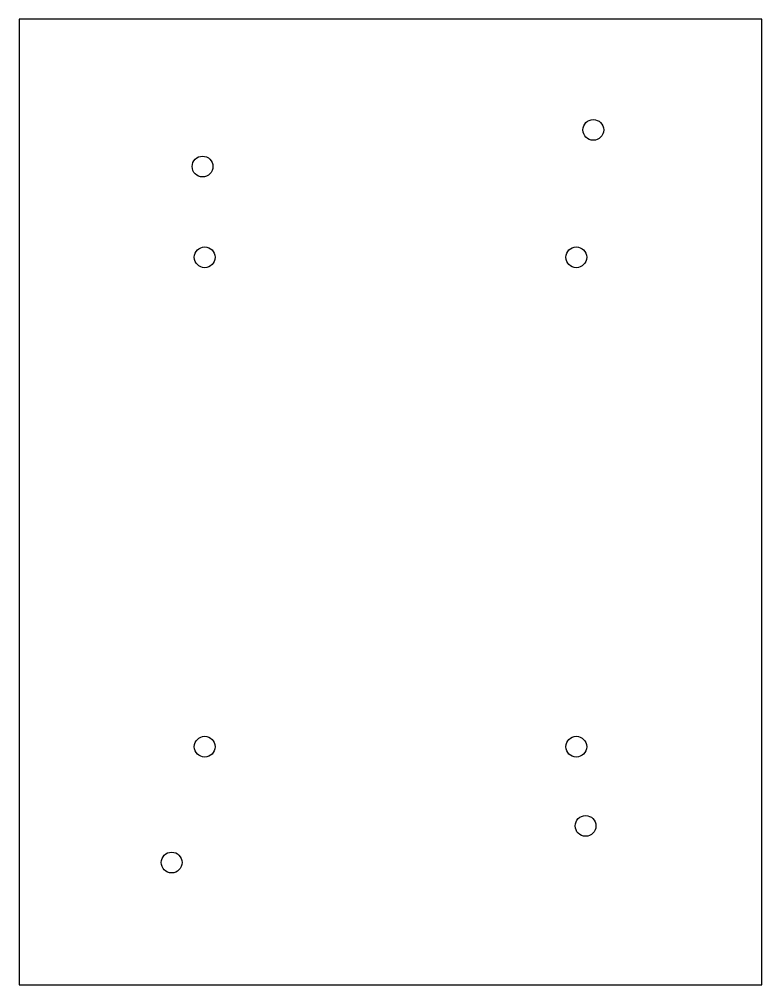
# Model space of a CAD drawing. Header units: millimetres. Extents: x -48 to 48, y -63 to 63.
import ezdxf

# ---------------------------------------------------------------- set-up
doc = ezdxf.new("R2010")
doc.units = ezdxf.units.MM

msp = doc.modelspace()

# ---------------------------------------------------------------- linework, layer by layer
msp.add_lwpolyline([(-48.25, -62.75), (48.25, -62.75), (48.25, 62.75), (-48.25, 62.75)], close=True)
for centre in [(26.36, 48.37), (-24.43, 43.61), (-24.15, 31.81), (24.15, 31.81), (-24.15, -31.81), (24.15, -31.81), (25.36, -42.11), (-28.45, -46.87)]:
    msp.add_circle(centre, 1.35)

doc.saveas('drawing.dxf')
